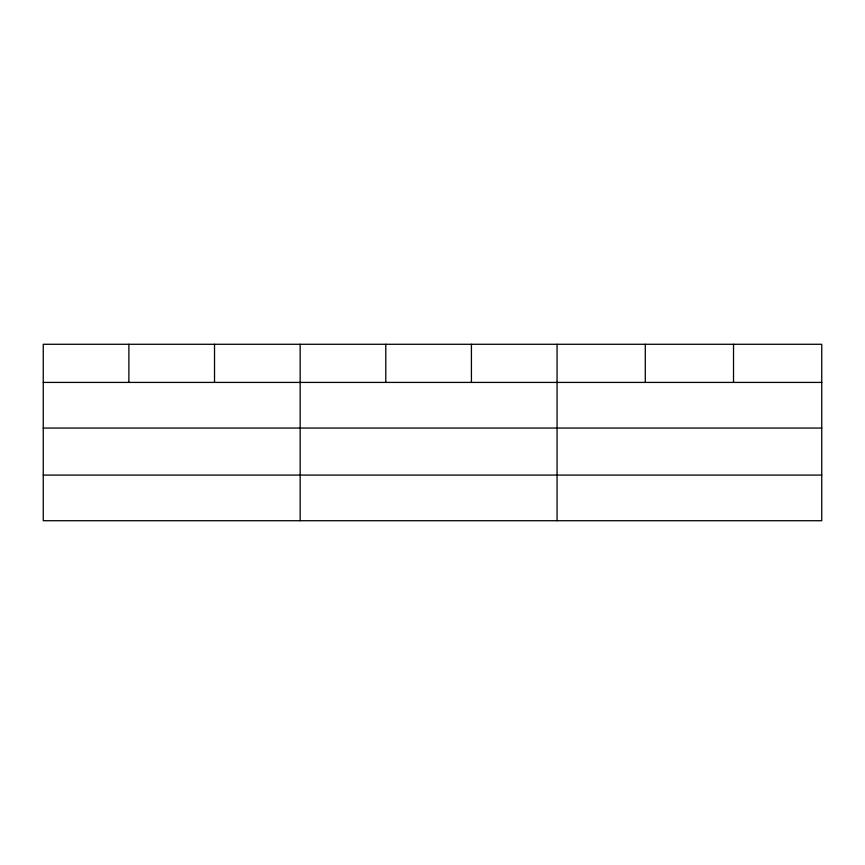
<?xml version="1.0" encoding="UTF-8"?>
<svg xmlns="http://www.w3.org/2000/svg" width="865" height="865" viewBox="0 0 865 865"><rect width="100%" height="100%" fill="white"/><g stroke="black" fill="none" stroke-linecap="round" stroke-linejoin="round"><path stroke-width="1.3" d="M821.75 428.056L821.75 344.281L43.25 344.281L43.25 520.719L821.75 520.719L821.75 428.056L43.25 428.056M43.25 382.417L821.75 382.417M43.25 475.08L821.75 475.08M733.52 344.281L733.52 382.417M645.29 344.281L645.29 382.417M557.06 344.281L557.06 520.719M471.425 344.281L471.425 382.417M385.79 344.281L385.79 382.417M300.155 344.281L300.155 520.719M214.52 344.281L214.52 382.417M128.885 344.281L128.885 382.417"/></g></svg>
